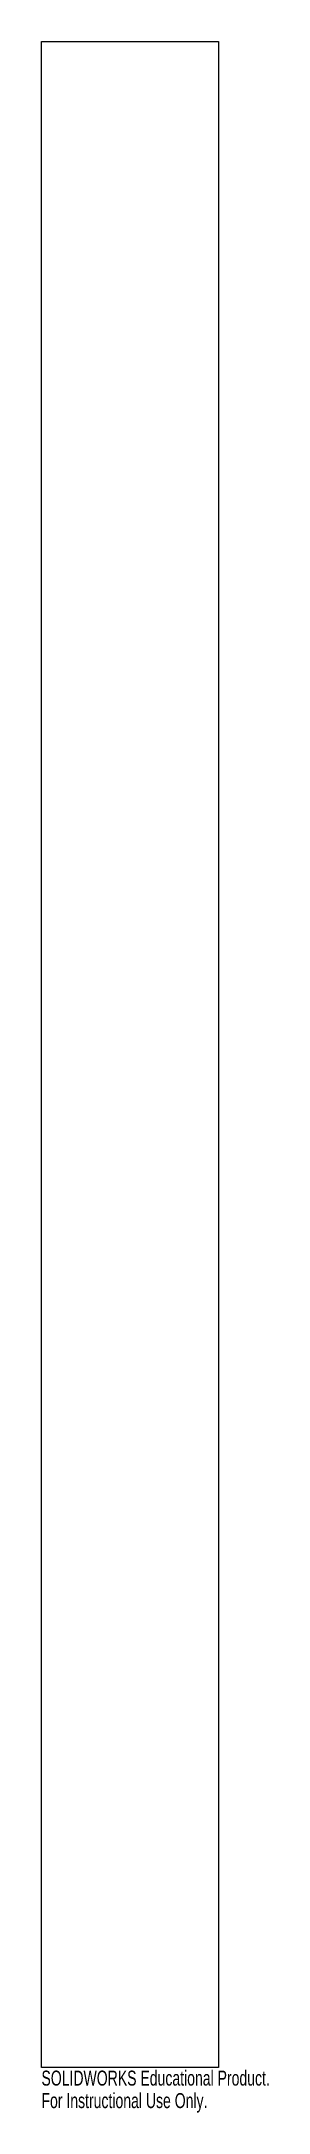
# Model space of a CAD drawing. Header units: inches. Extents: x -2.2 to 0.6, y -13.4 to 12.9.
import ezdxf

# ---------------------------------------------------------------- set-up
doc = ezdxf.new("R2010")
doc.units = ezdxf.units.IN
doc.header["$MEASUREMENT"] = 0
doc.styles.add('SLDTEXTSTYLE0', font='TXT', dxfattribs={"width": 0.7})

msp = doc.modelspace()

# ---------------------------------------------------------------- linework, layer by layer
at = {"color": 7, "linetype": 'Continuous', "lineweight": 25}
for p, q in [((-2.25, -12.875), (-2.25, 12.875)), ((-2.25, 12.875), (0, 12.875)), ((0, 12.875), (0, -12.875)), ((0, -12.875), (-2.25, -12.875))]:
    msp.add_line(p, q, dxfattribs=at)

# ---------------------------------------------------------------- texts
at = {"color": 7, "linetype": 'Continuous', "char_height": 0.1903, "attachment_point": 1, "style": 'SLDTEXTSTYLE0'}
for s, insert in [('SOLIDWORKS Educational Product.', (-2.25, -12.915)), ('For Instructional Use Only.', (-2.25, -13.201))]:
    msp.add_mtext(s, dxfattribs=dict(at, insert=insert))

doc.saveas('drawing.dxf')
